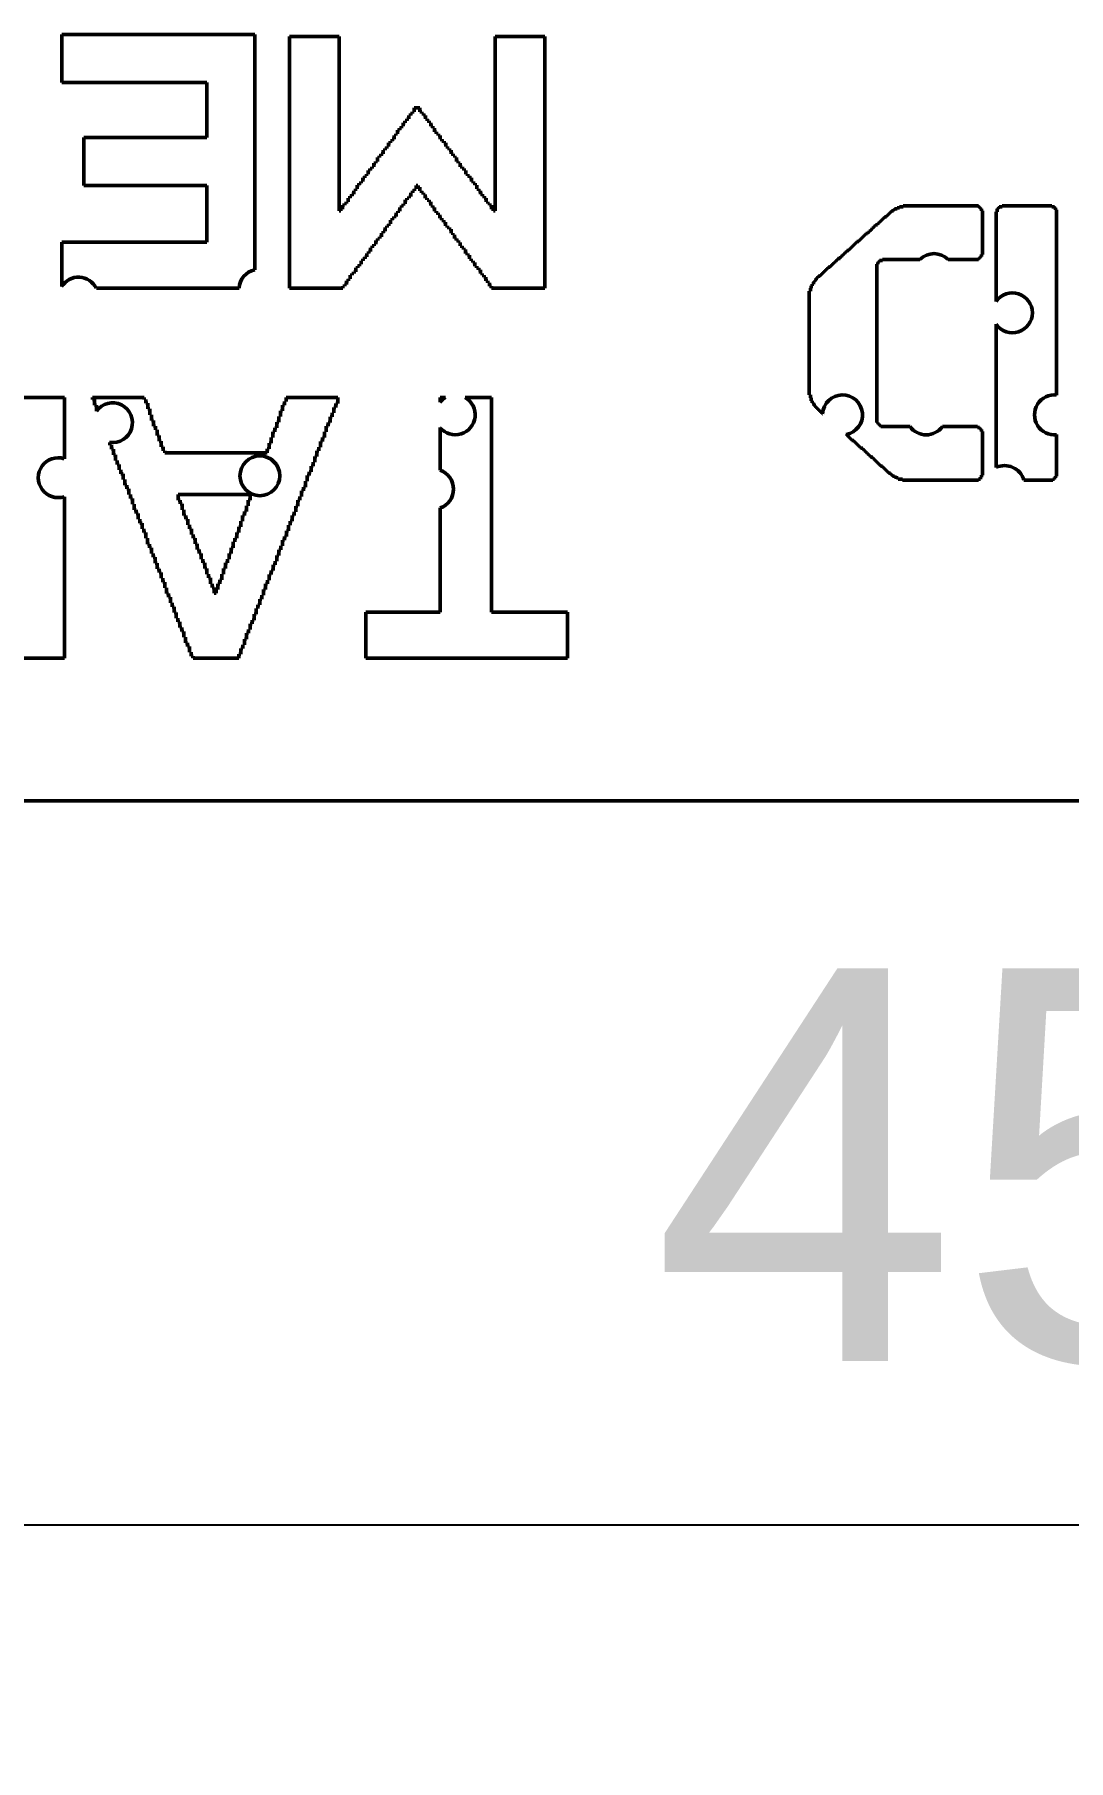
# Model space of a CAD drawing. Header units: millimetres. Extents: x 46 to 194, y 102 to 162.
# Drawn here: x 63.71 to 70.29, y 102.16 to 113.15 of the extents above; entities that cross this region are included whole.
import ezdxf

# ---------------------------------------------------------------- set-up
doc = ezdxf.new("R2010")
doc.units = ezdxf.units.MM
doc.header["$LTSCALE"] = 0.75
doc.layers.add('FD_Dimensions', color=7, linetype='Continuous', lineweight=25)
doc.layers.add('Visible', color=7, linetype='Continuous', lineweight=50)
doc.styles.get("Standard").update_dxf_attribs({"font": 'arial.ttf'})
doc.dimstyles.new('Dim-ISO-25', dxfattribs={"dimtxt": 2.5, "dimasz": 2.5, "dimexe": 1.5, "dimexo": 0, "dimgap": 1, "dimtad": 1, "dimzin": 4, "dimdsep": 46, "dimtxsty": 'Standard', "dimblk": 'OPEN90', "dimcen": 0, "dimazin": 1, "dimtp": 0.1, "dimtm": 0.1, "dimtfac": 0.72, "dimtmove": 0, "dimatfit": 3, "dimfxl": 1, "dimtzin": 4, "dimarcsym": 0})

# ---------------------------------------------------------------- blocks, each defined once
blk = doc.blocks.new('_Open90')
at = {"color": 0, "linetype": 'ByBlock', "lineweight": -2}
for p, q in [((-0.5, 0.5), (0, 0)), ((0, 0), (-1, 0)), ((0, 0), (-0.5, -0.5))]:
    blk.add_line(p, q, dxfattribs=at)
blk = doc.blocks.new('*D21')
at = {"layer": 'Defpoints', "color": 0, "transparency": 16777216}
for p in [(97.419968, 110.269145), (52.420061, 110.269083), (97.419968, 103.656884)]:
    blk.add_point(p, dxfattribs=at)
at = {"layer": 'FD_Dimensions', "color": 0, "lineweight": -2, "transparency": 16777216}
for p, q in [((97.419968, 110.269145), (97.419968, 102.156884)), ((52.420061, 110.269083), (52.420061, 102.156884)), ((54.920061, 103.656884), (94.919968, 103.656884))]:
    blk.add_line(p, q, dxfattribs=at)
at = {"layer": 'FD_Dimensions', "color": 0, "lineweight": -2, "transparency": 16777216, "xscale": 2.5, "yscale": 2.5, "zscale": 2.5, "rotation": 180}
blk.add_blockref('_Open90', (52.420061, 103.656884), dxfattribs=at)
at = {"layer": 'FD_Dimensions', "color": 0, "lineweight": -2, "transparency": 16777216, "xscale": 2.5, "yscale": 2.5, "zscale": 2.5}
blk.add_blockref('_Open90', (97.419968, 103.656884), dxfattribs=at)
at = {"layer": 'FD_Dimensions', "color": 0, "transparency": 16777216, "insert": (74.920015, 105.93415), "char_height": 2.5, "attachment_point": 5}
blk.add_mtext('45.00mm', dxfattribs=at)

msp = doc.modelspace()

# ---------------------------------------------------------------- linework, layer by layer
at = {"layer": 'Visible'}
for p, q in [((63.879, 113.151), (65.109, 113.151)), ((63.879, 112.846), (63.879, 113.151)), ((65.109, 113.151), (65.109, 111.652)), ((65.33, 113.139), (65.647, 113.139)), ((65.33, 111.535), (65.33, 113.139)), ((65.647, 113.139), (65.647, 112.028)), ((66.641, 113.139), (66.957, 113.139)), ((66.641, 112.028), (66.641, 113.139)), ((66.957, 113.139), (66.957, 111.535)), ((64.804, 112.846), (63.879, 112.846)), ((64.804, 112.495), (64.804, 112.846)), ((66.056, 112.589), (66.067, 112.589)), ((66.056, 112.566), (66.056, 112.589)), ((66.067, 112.601), (66.079, 112.601)), ((66.067, 112.589), (66.067, 112.601)), ((66.079, 112.613), (66.091, 112.613)), ((66.079, 112.601), (66.079, 112.613)), ((66.091, 112.636), (66.102, 112.636)), ((66.091, 112.613), (66.091, 112.636)), ((66.102, 112.648), (66.114, 112.648)), ((66.102, 112.636), (66.102, 112.648)), ((66.114, 112.659), (66.126, 112.659)), ((66.114, 112.648), (66.114, 112.659)), ((66.126, 112.683), (66.162, 112.683)), ((66.126, 112.659), (66.126, 112.683)), ((66.162, 112.683), (66.162, 112.659)), ((66.162, 112.659), (66.174, 112.659)), ((66.174, 112.659), (66.174, 112.648)), ((66.174, 112.648), (66.185, 112.648)), ((66.185, 112.648), (66.185, 112.636)), ((66.185, 112.636), (66.197, 112.636)), ((66.197, 112.636), (66.197, 112.613)), ((66.197, 112.613), (66.209, 112.613)), ((66.209, 112.613), (66.209, 112.601)), ((66.209, 112.601), (66.221, 112.601)), ((66.221, 112.601), (66.221, 112.589)), ((66.221, 112.589), (66.232, 112.589)), ((66.232, 112.589), (66.232, 112.566)), ((64.02, 112.495), (64.804, 112.495)), ((64.02, 112.19), (64.02, 112.495)), ((65.974, 112.472), (65.985, 112.472)), ((65.974, 112.46), (65.974, 112.472)), ((65.985, 112.484), (65.997, 112.484)), ((65.985, 112.472), (65.985, 112.484)), ((65.997, 112.507), (66.009, 112.507)), ((65.997, 112.484), (65.997, 112.507)), ((66.009, 112.519), (66.02, 112.519)), ((66.009, 112.507), (66.009, 112.519)), ((66.02, 112.542), (66.032, 112.542)), ((66.02, 112.519), (66.02, 112.542)), ((66.032, 112.554), (66.044, 112.554)), ((66.032, 112.542), (66.032, 112.554)), ((66.044, 112.566), (66.056, 112.566)), ((66.044, 112.554), (66.044, 112.566)), ((66.232, 112.566), (66.244, 112.566)), ((66.244, 112.566), (66.244, 112.554)), ((66.244, 112.554), (66.255, 112.554)), ((66.255, 112.554), (66.255, 112.531)), ((66.255, 112.531), (66.267, 112.531)), ((66.267, 112.531), (66.267, 112.519)), ((66.267, 112.519), (66.279, 112.519)), ((66.279, 112.519), (66.279, 112.507)), ((66.279, 112.507), (66.291, 112.507)), ((66.291, 112.507), (66.291, 112.484)), ((66.291, 112.484), (66.302, 112.484)), ((66.302, 112.484), (66.302, 112.472)), ((66.302, 112.472), (66.314, 112.472)), ((66.314, 112.472), (66.314, 112.46)), ((65.892, 112.367), (65.903, 112.367)), ((65.892, 112.343), (65.892, 112.367)), ((65.903, 112.379), (65.915, 112.379)), ((65.903, 112.367), (65.903, 112.379)), ((65.915, 112.39), (65.927, 112.39)), ((65.915, 112.379), (65.915, 112.39)), ((65.927, 112.414), (65.938, 112.414)), ((65.927, 112.39), (65.927, 112.414)), ((65.938, 112.425), (65.95, 112.425)), ((65.938, 112.414), (65.938, 112.425)), ((65.95, 112.437), (65.962, 112.437)), ((65.95, 112.425), (65.95, 112.437)), ((65.962, 112.46), (65.974, 112.46)), ((65.962, 112.437), (65.962, 112.46)), ((66.314, 112.46), (66.326, 112.46)), ((66.326, 112.46), (66.326, 112.437)), ((66.326, 112.437), (66.337, 112.437)), ((66.337, 112.437), (66.337, 112.425)), ((66.337, 112.425), (66.349, 112.425)), ((66.349, 112.425), (66.349, 112.414)), ((66.349, 112.414), (66.361, 112.414)), ((66.361, 112.414), (66.361, 112.39)), ((66.361, 112.39), (66.373, 112.39)), ((66.373, 112.39), (66.373, 112.379)), ((66.373, 112.379), (66.384, 112.379)), ((66.384, 112.379), (66.384, 112.367)), ((66.384, 112.367), (66.396, 112.367)), ((66.396, 112.367), (66.396, 112.343)), ((65.81, 112.25), (65.822, 112.25)), ((65.81, 112.238), (65.81, 112.25)), ((65.822, 112.262), (65.833, 112.262)), ((65.822, 112.25), (65.822, 112.262)), ((65.833, 112.285), (65.845, 112.285)), ((65.833, 112.262), (65.833, 112.285)), ((65.845, 112.297), (65.857, 112.297)), ((65.845, 112.285), (65.845, 112.297)), ((65.857, 112.309), (65.868, 112.309)), ((65.857, 112.297), (65.857, 112.309)), ((65.868, 112.332), (65.88, 112.332)), ((65.868, 112.309), (65.868, 112.332)), ((65.88, 112.343), (65.892, 112.343)), ((65.88, 112.332), (65.88, 112.343)), ((66.396, 112.343), (66.408, 112.343)), ((66.408, 112.343), (66.408, 112.332)), ((66.408, 112.332), (66.419, 112.332)), ((66.419, 112.332), (66.419, 112.309)), ((66.419, 112.309), (66.431, 112.309)), ((66.431, 112.309), (66.431, 112.297)), ((66.431, 112.297), (66.443, 112.297)), ((66.443, 112.297), (66.443, 112.285)), ((66.443, 112.285), (66.455, 112.285)), ((66.455, 112.285), (66.455, 112.262)), ((66.455, 112.262), (66.466, 112.262)), ((66.466, 112.262), (66.466, 112.25)), ((66.466, 112.25), (66.478, 112.25)), ((66.478, 112.25), (66.478, 112.238)), ((64.804, 112.19), (64.02, 112.19)), ((64.804, 111.829), (64.804, 112.19)), ((65.74, 112.156), (65.751, 112.156)), ((65.74, 112.133), (65.74, 112.156)), ((65.751, 112.168), (65.763, 112.168)), ((65.751, 112.156), (65.751, 112.168)), ((65.763, 112.191), (65.775, 112.191)), ((65.763, 112.168), (65.763, 112.191)), ((65.775, 112.203), (65.787, 112.203)), ((65.775, 112.191), (65.775, 112.203)), ((65.787, 112.215), (65.798, 112.215)), ((65.787, 112.203), (65.787, 112.215)), ((65.798, 112.238), (65.81, 112.238)), ((65.798, 112.215), (65.798, 112.238)), ((66.104, 112.143), (66.104, 112.12)), ((66.115, 112.143), (66.104, 112.143)), ((66.115, 112.155), (66.115, 112.143)), ((66.127, 112.155), (66.115, 112.155)), ((66.127, 112.167), (66.127, 112.155)), ((66.139, 112.167), (66.127, 112.167)), ((66.139, 112.19), (66.139, 112.167)), ((66.149, 112.19), (66.139, 112.19)), ((66.149, 112.179), (66.149, 112.19)), ((66.161, 112.179), (66.149, 112.179)), ((66.161, 112.155), (66.161, 112.179)), ((66.173, 112.155), (66.161, 112.155)), ((66.173, 112.143), (66.173, 112.155)), ((66.184, 112.143), (66.173, 112.143)), ((66.184, 112.132), (66.184, 112.143)), ((66.478, 112.238), (66.49, 112.238)), ((66.49, 112.238), (66.49, 112.215)), ((66.49, 112.215), (66.501, 112.215)), ((66.501, 112.215), (66.501, 112.203)), ((66.501, 112.203), (66.513, 112.203)), ((66.513, 112.203), (66.513, 112.191)), ((66.513, 112.191), (66.525, 112.191)), ((66.525, 112.191), (66.525, 112.168)), ((66.525, 112.168), (66.536, 112.168)), ((66.536, 112.168), (66.536, 112.156)), ((66.536, 112.156), (66.548, 112.156)), ((66.548, 112.156), (66.548, 112.133)), ((65.658, 112.039), (65.669, 112.039)), ((65.658, 112.028), (65.658, 112.039)), ((65.669, 112.063), (65.681, 112.063)), ((65.669, 112.039), (65.669, 112.063)), ((65.681, 112.074), (65.693, 112.074)), ((65.681, 112.063), (65.681, 112.074)), ((65.693, 112.086), (65.705, 112.086)), ((65.693, 112.074), (65.693, 112.086)), ((65.705, 112.109), (65.716, 112.109)), ((65.705, 112.086), (65.705, 112.109)), ((65.716, 112.121), (65.728, 112.121)), ((65.716, 112.109), (65.716, 112.121)), ((65.728, 112.133), (65.74, 112.133)), ((65.728, 112.121), (65.728, 112.133)), ((66.033, 112.05), (66.033, 112.026)), ((66.045, 112.05), (66.033, 112.05)), ((66.045, 112.061), (66.045, 112.05)), ((66.057, 112.061), (66.045, 112.061)), ((66.057, 112.073), (66.057, 112.061)), ((66.068, 112.073), (66.057, 112.073)), ((66.068, 112.097), (66.068, 112.073)), ((66.08, 112.097), (66.068, 112.097)), ((66.08, 112.108), (66.08, 112.097)), ((66.092, 112.108), (66.08, 112.108)), ((66.092, 112.12), (66.092, 112.108)), ((66.104, 112.12), (66.092, 112.12)), ((66.196, 112.132), (66.184, 112.132)), ((66.196, 112.108), (66.196, 112.132)), ((66.208, 112.108), (66.196, 112.108)), ((66.208, 112.097), (66.208, 112.108)), ((66.219, 112.097), (66.208, 112.097)), ((66.219, 112.085), (66.219, 112.097)), ((66.231, 112.085), (66.219, 112.085)), ((66.231, 112.061), (66.231, 112.085)), ((66.243, 112.061), (66.231, 112.061)), ((66.243, 112.05), (66.243, 112.061)), ((66.254, 112.05), (66.243, 112.05)), ((66.254, 112.026), (66.254, 112.05)), ((66.548, 112.133), (66.56, 112.133)), ((66.56, 112.133), (66.56, 112.121)), ((66.56, 112.121), (66.571, 112.121)), ((66.571, 112.121), (66.571, 112.109)), ((66.571, 112.109), (66.583, 112.109)), ((66.583, 112.109), (66.583, 112.086)), ((66.583, 112.086), (66.595, 112.086)), ((66.595, 112.086), (66.595, 112.074)), ((66.595, 112.074), (66.606, 112.074)), ((66.606, 112.074), (66.606, 112.063)), ((66.606, 112.063), (66.618, 112.063)), ((66.618, 112.063), (66.618, 112.039)), ((66.618, 112.039), (66.63, 112.039)), ((66.63, 112.039), (66.63, 112.028)), ((69.179, 112.034), (69.185, 112.034)), ((69.179, 112.027), (69.179, 112.034)), ((69.185, 112.04), (69.204, 112.04)), ((69.185, 112.034), (69.185, 112.04)), ((69.204, 112.046), (69.217, 112.046)), ((69.204, 112.04), (69.204, 112.046)), ((69.217, 112.053), (69.242, 112.053)), ((69.217, 112.046), (69.217, 112.053)), ((69.242, 112.059), (69.722, 112.059)), ((69.242, 112.053), (69.242, 112.059)), ((69.722, 112.059), (69.722, 112.053)), ((69.722, 112.053), (69.728, 112.053)), ((69.728, 112.053), (69.728, 112.046)), ((69.728, 112.046), (69.734, 112.046)), ((69.734, 112.046), (69.734, 112.04)), ((69.734, 112.04), (69.74, 112.04)), ((69.74, 112.04), (69.74, 112.027)), ((69.84, 112.04), (69.847, 112.04)), ((69.84, 112.021), (69.84, 112.04)), ((69.847, 112.046), (69.853, 112.046)), ((69.847, 112.04), (69.847, 112.046)), ((69.853, 112.053), (69.872, 112.053)), ((69.853, 112.046), (69.853, 112.053)), ((69.872, 112.059), (70.188, 112.059)), ((69.872, 112.053), (69.872, 112.059)), ((70.188, 112.059), (70.188, 112.053)), ((70.188, 112.053), (70.206, 112.053)), ((70.206, 112.053), (70.206, 112.046)), ((70.206, 112.046), (70.213, 112.046)), ((70.213, 112.046), (70.213, 112.034)), ((70.213, 112.034), (70.219, 112.034)), ((70.219, 112.034), (70.219, 110.854)), ((65.647, 112.028), (65.658, 112.028)), ((65.94, 111.921), (65.94, 111.898)), ((65.951, 111.921), (65.94, 111.921)), ((65.951, 111.933), (65.951, 111.921)), ((65.963, 111.933), (65.951, 111.933)), ((65.963, 111.944), (65.963, 111.933)), ((65.975, 111.944), (65.963, 111.944)), ((65.975, 111.968), (65.975, 111.944)), ((65.986, 111.968), (65.975, 111.968)), ((65.986, 111.98), (65.986, 111.968)), ((65.998, 111.98), (65.986, 111.98)), ((65.998, 111.991), (65.998, 111.98)), ((66.01, 111.991), (65.998, 111.991)), ((66.01, 112.015), (66.01, 111.991)), ((66.022, 112.015), (66.01, 112.015)), ((66.022, 112.026), (66.022, 112.015)), ((66.033, 112.026), (66.022, 112.026)), ((66.266, 112.026), (66.254, 112.026)), ((66.266, 112.015), (66.266, 112.026)), ((66.278, 112.015), (66.266, 112.015)), ((66.278, 112.003), (66.278, 112.015)), ((66.289, 112.003), (66.278, 112.003)), ((66.289, 111.98), (66.289, 112.003)), ((66.301, 111.98), (66.289, 111.98)), ((66.301, 111.968), (66.301, 111.98)), ((66.313, 111.968), (66.301, 111.968)), ((66.313, 111.956), (66.313, 111.968)), ((66.325, 111.956), (66.313, 111.956)), ((66.325, 111.933), (66.325, 111.956)), ((66.336, 111.933), (66.325, 111.933)), ((66.336, 111.921), (66.336, 111.933)), ((66.348, 111.921), (66.336, 111.921)), ((66.348, 111.91), (66.348, 111.921)), ((66.63, 112.028), (66.641, 112.028)), ((69.047, 111.92), (69.053, 111.92)), ((69.047, 111.914), (69.047, 111.92)), ((69.053, 111.927), (69.059, 111.927)), ((69.053, 111.92), (69.053, 111.927)), ((69.059, 111.933), (69.066, 111.933)), ((69.059, 111.927), (69.059, 111.933)), ((69.066, 111.939), (69.078, 111.939)), ((69.066, 111.933), (69.066, 111.939)), ((69.078, 111.946), (69.084, 111.946)), ((69.078, 111.939), (69.078, 111.946)), ((69.084, 111.952), (69.091, 111.952)), ((69.084, 111.946), (69.084, 111.952)), ((69.091, 111.958), (69.097, 111.958)), ((69.091, 111.952), (69.091, 111.958)), ((69.097, 111.964), (69.104, 111.964)), ((69.097, 111.958), (69.097, 111.964)), ((69.104, 111.971), (69.11, 111.971)), ((69.104, 111.964), (69.104, 111.971)), ((69.11, 111.977), (69.116, 111.977)), ((69.11, 111.971), (69.11, 111.977)), ((69.116, 111.983), (69.122, 111.983)), ((69.116, 111.977), (69.116, 111.983)), ((69.122, 111.99), (69.135, 111.99)), ((69.122, 111.983), (69.122, 111.99)), ((69.135, 111.996), (69.141, 111.996)), ((69.135, 111.99), (69.135, 111.996)), ((69.141, 112.002), (69.147, 112.002)), ((69.141, 111.996), (69.141, 112.002)), ((69.147, 112.009), (69.154, 112.009)), ((69.147, 112.002), (69.147, 112.009)), ((69.154, 112.015), (69.16, 112.015)), ((69.154, 112.009), (69.154, 112.015)), ((69.16, 112.021), (69.167, 112.021)), ((69.16, 112.015), (69.16, 112.021)), ((69.167, 112.027), (69.179, 112.027)), ((69.167, 112.021), (69.167, 112.027)), ((69.74, 112.027), (69.747, 112.027)), ((69.747, 112.027), (69.747, 111.749)), ((69.834, 112.021), (69.84, 112.021)), ((69.834, 111.451), (69.834, 112.021)), ((63.879, 111.829), (64.804, 111.829)), ((63.879, 111.546), (63.879, 111.829)), ((65.87, 111.816), (65.87, 111.804)), ((65.881, 111.816), (65.87, 111.816)), ((65.881, 111.839), (65.881, 111.816)), ((65.893, 111.839), (65.881, 111.839)), ((65.893, 111.851), (65.893, 111.839)), ((65.905, 111.851), (65.893, 111.851)), ((65.905, 111.863), (65.905, 111.851)), ((65.916, 111.863), (65.905, 111.863)), ((65.916, 111.886), (65.916, 111.863)), ((65.928, 111.886), (65.916, 111.886)), ((65.928, 111.898), (65.928, 111.886)), ((65.94, 111.898), (65.928, 111.898)), ((66.36, 111.91), (66.348, 111.91)), ((66.36, 111.886), (66.36, 111.91)), ((66.372, 111.886), (66.36, 111.886)), ((66.372, 111.874), (66.372, 111.886)), ((66.383, 111.874), (66.372, 111.874)), ((66.383, 111.851), (66.383, 111.874)), ((66.395, 111.851), (66.383, 111.851)), ((66.395, 111.839), (66.395, 111.851)), ((66.407, 111.839), (66.395, 111.839)), ((66.407, 111.827), (66.407, 111.839)), ((66.418, 111.827), (66.407, 111.827)), ((66.418, 111.804), (66.418, 111.827)), ((68.927, 111.813), (68.933, 111.813)), ((68.927, 111.807), (68.927, 111.813)), ((68.933, 111.82), (68.94, 111.82)), ((68.933, 111.813), (68.933, 111.82)), ((68.94, 111.826), (68.946, 111.826)), ((68.94, 111.82), (68.94, 111.826)), ((68.946, 111.832), (68.959, 111.832)), ((68.946, 111.826), (68.946, 111.832)), ((68.959, 111.838), (68.965, 111.838)), ((68.959, 111.832), (68.959, 111.838)), ((68.965, 111.845), (68.971, 111.845)), ((68.965, 111.838), (68.965, 111.845)), ((68.971, 111.851), (68.978, 111.851)), ((68.971, 111.845), (68.971, 111.851)), ((68.978, 111.857), (68.984, 111.857)), ((68.978, 111.851), (68.978, 111.857)), ((68.984, 111.864), (68.99, 111.864)), ((68.984, 111.857), (68.984, 111.864)), ((68.99, 111.87), (68.996, 111.87)), ((68.99, 111.864), (68.99, 111.87)), ((68.996, 111.876), (69.003, 111.876)), ((68.996, 111.87), (68.996, 111.876)), ((69.003, 111.883), (69.015, 111.883)), ((69.003, 111.876), (69.003, 111.883)), ((69.015, 111.889), (69.022, 111.889)), ((69.015, 111.883), (69.015, 111.889)), ((69.022, 111.895), (69.028, 111.895)), ((69.022, 111.889), (69.022, 111.895)), ((69.028, 111.901), (69.034, 111.901)), ((69.028, 111.895), (69.028, 111.901)), ((69.034, 111.908), (69.041, 111.908)), ((69.034, 111.901), (69.034, 111.908)), ((69.041, 111.914), (69.047, 111.914)), ((69.041, 111.908), (69.041, 111.914)), ((65.788, 111.71), (65.788, 111.687)), ((65.799, 111.71), (65.788, 111.71)), ((65.799, 111.722), (65.799, 111.71)), ((65.811, 111.722), (65.799, 111.722)), ((65.811, 111.734), (65.811, 111.722)), ((65.823, 111.734), (65.811, 111.734)), ((65.823, 111.757), (65.823, 111.734)), ((65.834, 111.757), (65.823, 111.757)), ((65.834, 111.769), (65.834, 111.757)), ((65.846, 111.769), (65.834, 111.769)), ((65.846, 111.792), (65.846, 111.769)), ((65.858, 111.792), (65.846, 111.792)), ((65.858, 111.804), (65.858, 111.792)), ((65.87, 111.804), (65.858, 111.804)), ((66.43, 111.804), (66.418, 111.804)), ((66.43, 111.792), (66.43, 111.804)), ((66.442, 111.792), (66.43, 111.792)), ((66.442, 111.781), (66.442, 111.792)), ((66.453, 111.781), (66.442, 111.781)), ((66.453, 111.757), (66.453, 111.781)), ((66.465, 111.757), (66.453, 111.757)), ((66.465, 111.746), (66.465, 111.757)), ((66.477, 111.746), (66.465, 111.746)), ((66.477, 111.722), (66.477, 111.746)), ((66.489, 111.722), (66.477, 111.722)), ((66.489, 111.71), (66.489, 111.722)), ((66.5, 111.71), (66.489, 111.71)), ((66.5, 111.699), (66.5, 111.71)), ((66.512, 111.699), (66.5, 111.699)), ((66.512, 111.675), (66.512, 111.699)), ((68.801, 111.7), (68.807, 111.7)), ((68.801, 111.694), (68.801, 111.7)), ((68.807, 111.706), (68.814, 111.706)), ((68.807, 111.7), (68.807, 111.706)), ((68.814, 111.712), (68.82, 111.712)), ((68.814, 111.706), (68.814, 111.712)), ((68.82, 111.719), (68.826, 111.719)), ((68.82, 111.712), (68.82, 111.719)), ((68.826, 111.725), (68.839, 111.725)), ((68.826, 111.719), (68.826, 111.725)), ((68.839, 111.731), (68.845, 111.731)), ((68.839, 111.725), (68.839, 111.731)), ((68.845, 111.738), (68.851, 111.738)), ((68.845, 111.731), (68.845, 111.738)), ((68.851, 111.744), (68.858, 111.744)), ((68.851, 111.738), (68.851, 111.744)), ((68.858, 111.75), (68.864, 111.75)), ((68.858, 111.744), (68.858, 111.75)), ((68.864, 111.757), (68.87, 111.757)), ((68.864, 111.75), (68.864, 111.757)), ((68.87, 111.763), (68.877, 111.763)), ((68.87, 111.757), (68.87, 111.763)), ((68.877, 111.769), (68.883, 111.769)), ((68.877, 111.763), (68.877, 111.769)), ((68.883, 111.775), (68.896, 111.775)), ((68.883, 111.769), (68.883, 111.775)), ((68.896, 111.782), (68.902, 111.782)), ((68.896, 111.775), (68.896, 111.782)), ((68.902, 111.788), (68.908, 111.788)), ((68.902, 111.782), (68.902, 111.788)), ((68.908, 111.794), (68.915, 111.794)), ((68.908, 111.788), (68.908, 111.794)), ((68.915, 111.801), (68.921, 111.801)), ((68.915, 111.794), (68.915, 111.801)), ((68.921, 111.807), (68.927, 111.807)), ((68.921, 111.801), (68.921, 111.807)), ((69.079, 111.699), (69.079, 111.687)), ((69.085, 111.699), (69.079, 111.699)), ((69.085, 111.706), (69.085, 111.699)), ((69.091, 111.706), (69.085, 111.706)), ((69.091, 111.712), (69.091, 111.706)), ((69.11, 111.712), (69.091, 111.712)), ((69.11, 111.718), (69.11, 111.712)), ((69.348, 111.718), (69.11, 111.718)), ((69.722, 111.718), (69.527, 111.718)), ((69.722, 111.724), (69.722, 111.718)), ((69.728, 111.724), (69.722, 111.724)), ((69.728, 111.731), (69.728, 111.724)), ((69.734, 111.731), (69.728, 111.731)), ((69.734, 111.737), (69.734, 111.731)), ((69.74, 111.737), (69.734, 111.737)), ((69.74, 111.749), (69.74, 111.737)), ((69.747, 111.749), (69.74, 111.749)), ((65.706, 111.594), (65.706, 111.582)), ((65.717, 111.594), (65.706, 111.594)), ((65.717, 111.617), (65.717, 111.594)), ((65.729, 111.617), (65.717, 111.617)), ((65.729, 111.629), (65.729, 111.617)), ((65.741, 111.629), (65.729, 111.629)), ((65.741, 111.64), (65.741, 111.629)), ((65.753, 111.64), (65.741, 111.64)), ((65.753, 111.664), (65.753, 111.64)), ((65.764, 111.664), (65.753, 111.664)), ((65.764, 111.675), (65.764, 111.664)), ((65.776, 111.675), (65.764, 111.675)), ((65.776, 111.687), (65.776, 111.675)), ((65.788, 111.687), (65.776, 111.687)), ((66.523, 111.675), (66.512, 111.675)), ((66.523, 111.664), (66.523, 111.675)), ((66.535, 111.664), (66.523, 111.664)), ((66.535, 111.652), (66.535, 111.664)), ((66.547, 111.652), (66.535, 111.652)), ((66.547, 111.629), (66.547, 111.652)), ((66.559, 111.629), (66.547, 111.629)), ((66.559, 111.617), (66.559, 111.629)), ((66.57, 111.617), (66.559, 111.617)), ((66.57, 111.605), (66.57, 111.617)), ((66.582, 111.605), (66.57, 111.605)), ((66.582, 111.582), (66.582, 111.605)), ((68.687, 111.599), (68.694, 111.599)), ((68.687, 111.586), (68.687, 111.599)), ((68.694, 111.605), (68.7, 111.605)), ((68.694, 111.599), (68.694, 111.605)), ((68.7, 111.612), (68.713, 111.612)), ((68.7, 111.605), (68.7, 111.612)), ((68.713, 111.618), (68.719, 111.618)), ((68.713, 111.612), (68.713, 111.618)), ((68.719, 111.624), (68.725, 111.624)), ((68.719, 111.618), (68.719, 111.624)), ((68.725, 111.631), (68.732, 111.631)), ((68.725, 111.624), (68.725, 111.631)), ((68.732, 111.637), (68.738, 111.637)), ((68.732, 111.631), (68.732, 111.637)), ((68.738, 111.643), (68.744, 111.643)), ((68.738, 111.637), (68.738, 111.643)), ((68.744, 111.649), (68.751, 111.649)), ((68.744, 111.643), (68.744, 111.649)), ((68.751, 111.656), (68.757, 111.656)), ((68.751, 111.649), (68.751, 111.656)), ((68.757, 111.662), (68.763, 111.662)), ((68.757, 111.656), (68.757, 111.662)), ((68.763, 111.668), (68.776, 111.668)), ((68.763, 111.662), (68.763, 111.668)), ((68.776, 111.675), (68.782, 111.675)), ((68.776, 111.668), (68.776, 111.675)), ((68.782, 111.681), (68.788, 111.681)), ((68.782, 111.675), (68.782, 111.681)), ((68.788, 111.687), (68.795, 111.687)), ((68.788, 111.681), (68.788, 111.687)), ((68.795, 111.694), (68.801, 111.694)), ((68.795, 111.687), (68.795, 111.694)), ((69.073, 111.687), (69.073, 110.679)), ((69.079, 111.687), (69.073, 111.687)), ((65.01, 111.535), (64.1, 111.535)), ((65.67, 111.535), (65.33, 111.535)), ((65.67, 111.547), (65.67, 111.535)), ((65.682, 111.547), (65.67, 111.547)), ((65.682, 111.558), (65.682, 111.547)), ((65.694, 111.558), (65.682, 111.558)), ((65.694, 111.582), (65.694, 111.558)), ((65.706, 111.582), (65.694, 111.582)), ((66.594, 111.582), (66.582, 111.582)), ((66.594, 111.57), (66.594, 111.582)), ((66.605, 111.57), (66.594, 111.57)), ((66.605, 111.547), (66.605, 111.57)), ((66.617, 111.547), (66.605, 111.547)), ((66.617, 111.535), (66.617, 111.547)), ((66.957, 111.535), (66.617, 111.535)), ((68.643, 111.517), (68.65, 111.517)), ((68.643, 110.855), (68.643, 111.517)), ((68.65, 111.536), (68.656, 111.536)), ((68.65, 111.517), (68.65, 111.536)), ((68.656, 111.549), (68.662, 111.549)), ((68.656, 111.536), (68.656, 111.549)), ((68.662, 111.561), (68.669, 111.561)), ((68.662, 111.549), (68.662, 111.561)), ((68.669, 111.574), (68.675, 111.574)), ((68.669, 111.561), (68.669, 111.574)), ((68.675, 111.58), (68.681, 111.58)), ((68.675, 111.574), (68.675, 111.58)), ((68.681, 111.586), (68.687, 111.586)), ((68.681, 111.58), (68.681, 111.586)), ((69.834, 110.393), (69.834, 111.305)), ((63.568, 110.838), (63.896, 110.838)), ((63.896, 110.838), (63.896, 110.448)), ((64.076, 110.838), (64.404, 110.838)), ((64.076, 110.825), (64.076, 110.838)), ((64.088, 110.825), (64.076, 110.825)), ((64.088, 110.789), (64.088, 110.825)), ((64.404, 110.838), (64.404, 110.826)), ((64.404, 110.826), (64.416, 110.826)), ((64.416, 110.826), (64.416, 110.802)), ((65.31, 110.838), (65.638, 110.838)), ((65.31, 110.814), (65.31, 110.838)), ((65.638, 110.838), (65.638, 110.801)), ((66.29, 110.838), (66.325, 110.838)), ((66.29, 110.81), (66.29, 110.838)), ((66.45, 110.838), (66.618, 110.838)), ((66.618, 110.838), (66.618, 109.471)), ((68.65, 110.855), (68.643, 110.855)), ((68.65, 110.836), (68.65, 110.855)), ((68.656, 110.836), (68.65, 110.836)), ((68.656, 110.817), (68.656, 110.836)), ((64.1, 110.789), (64.088, 110.789)), ((64.1, 110.752), (64.1, 110.789)), ((64.101, 110.752), (64.1, 110.752)), ((64.416, 110.802), (64.428, 110.802)), ((64.428, 110.802), (64.428, 110.766)), ((64.428, 110.766), (64.44, 110.766)), ((64.44, 110.766), (64.44, 110.729)), ((64.44, 110.729), (64.452, 110.729)), ((64.452, 110.729), (64.452, 110.693)), ((65.262, 110.717), (65.274, 110.717)), ((65.262, 110.681), (65.262, 110.717)), ((65.274, 110.754), (65.286, 110.754)), ((65.274, 110.717), (65.274, 110.754)), ((65.286, 110.79), (65.298, 110.79)), ((65.286, 110.754), (65.286, 110.79)), ((65.298, 110.814), (65.31, 110.814)), ((65.298, 110.79), (65.298, 110.814)), ((65.59, 110.716), (65.59, 110.68)), ((65.602, 110.716), (65.59, 110.716)), ((65.602, 110.74), (65.602, 110.716)), ((65.614, 110.74), (65.602, 110.74)), ((65.614, 110.776), (65.614, 110.74)), ((65.626, 110.776), (65.614, 110.776)), ((65.626, 110.801), (65.626, 110.776)), ((65.638, 110.801), (65.626, 110.801)), ((68.662, 110.817), (68.656, 110.817)), ((68.662, 110.805), (68.662, 110.817)), ((68.669, 110.805), (68.662, 110.805)), ((68.669, 110.798), (68.669, 110.805)), ((68.675, 110.798), (68.669, 110.798)), ((68.675, 110.786), (68.675, 110.798)), ((68.681, 110.786), (68.675, 110.786)), ((68.681, 110.779), (68.681, 110.786)), ((68.687, 110.779), (68.681, 110.779)), ((68.687, 110.773), (68.687, 110.779)), ((68.694, 110.773), (68.687, 110.773)), ((68.694, 110.767), (68.694, 110.773)), ((68.7, 110.767), (68.694, 110.767)), ((68.7, 110.76), (68.7, 110.767)), ((68.707, 110.76), (68.7, 110.76)), ((68.707, 110.754), (68.707, 110.76)), ((68.713, 110.754), (68.707, 110.754)), ((68.713, 110.748), (68.713, 110.754)), ((68.719, 110.748), (68.713, 110.748)), ((68.719, 110.742), (68.719, 110.748)), ((68.725, 110.742), (68.719, 110.742)), ((68.725, 110.735), (68.725, 110.742)), ((68.728, 110.735), (68.725, 110.735)), ((64.452, 110.693), (64.464, 110.693)), ((64.464, 110.693), (64.464, 110.657)), ((64.464, 110.657), (64.476, 110.657)), ((64.476, 110.657), (64.476, 110.633)), ((64.476, 110.633), (64.488, 110.633)), ((64.488, 110.633), (64.488, 110.596)), ((65.225, 110.62), (65.238, 110.62)), ((65.225, 110.584), (65.225, 110.62)), ((65.238, 110.645), (65.25, 110.645)), ((65.238, 110.62), (65.238, 110.645)), ((65.25, 110.681), (65.262, 110.681)), ((65.25, 110.645), (65.25, 110.681)), ((65.553, 110.619), (65.553, 110.583)), ((65.565, 110.619), (65.553, 110.619)), ((65.565, 110.656), (65.565, 110.619)), ((65.578, 110.656), (65.565, 110.656)), ((65.578, 110.68), (65.578, 110.656)), ((65.59, 110.68), (65.578, 110.68)), ((66.29, 110.375), (66.29, 110.647)), ((68.877, 110.603), (68.877, 110.603)), ((68.883, 110.603), (68.877, 110.603)), ((68.883, 110.597), (68.883, 110.603)), ((69.073, 110.679), (69.079, 110.679)), ((69.079, 110.679), (69.079, 110.673)), ((69.079, 110.673), (69.085, 110.673)), ((69.085, 110.673), (69.085, 110.666)), ((69.085, 110.666), (69.091, 110.666)), ((69.091, 110.666), (69.091, 110.66)), ((69.091, 110.66), (69.098, 110.66)), ((69.098, 110.66), (69.098, 110.654)), ((69.098, 110.654), (69.285, 110.654)), ((69.491, 110.654), (69.715, 110.654)), ((69.715, 110.654), (69.715, 110.648)), ((69.715, 110.648), (69.728, 110.648)), ((69.728, 110.648), (69.728, 110.641)), ((69.728, 110.641), (69.734, 110.641)), ((69.734, 110.641), (69.734, 110.635)), ((69.734, 110.635), (69.74, 110.635)), ((69.74, 110.635), (69.74, 110.622)), ((69.74, 110.622), (69.747, 110.622)), ((69.747, 110.622), (69.747, 110.345)), ((70.219, 110.602), (70.219, 110.338)), ((64.185, 110.535), (64.185, 110.553)), ((64.197, 110.535), (64.185, 110.535)), ((64.197, 110.51), (64.197, 110.535)), ((64.209, 110.51), (64.197, 110.51)), ((64.209, 110.474), (64.209, 110.51)), ((64.488, 110.596), (64.501, 110.596)), ((64.501, 110.596), (64.501, 110.56)), ((64.501, 110.56), (64.513, 110.56)), ((64.513, 110.56), (64.513, 110.524)), ((64.513, 110.524), (64.525, 110.524)), ((64.525, 110.524), (64.525, 110.5)), ((64.525, 110.5), (64.537, 110.5)), ((64.537, 110.5), (64.537, 110.487)), ((65.189, 110.511), (65.201, 110.511)), ((65.189, 110.487), (65.189, 110.511)), ((65.201, 110.548), (65.214, 110.548)), ((65.201, 110.511), (65.201, 110.548)), ((65.214, 110.584), (65.225, 110.584)), ((65.214, 110.548), (65.214, 110.584)), ((65.505, 110.498), (65.505, 110.462)), ((65.517, 110.498), (65.505, 110.498)), ((65.517, 110.522), (65.517, 110.498)), ((65.529, 110.522), (65.517, 110.522)), ((65.529, 110.559), (65.529, 110.522)), ((65.541, 110.559), (65.529, 110.559)), ((65.541, 110.583), (65.541, 110.559)), ((65.553, 110.583), (65.541, 110.583)), ((68.889, 110.597), (68.883, 110.597)), ((68.889, 110.59), (68.889, 110.597)), ((68.896, 110.59), (68.889, 110.59)), ((68.896, 110.584), (68.896, 110.59)), ((68.902, 110.584), (68.896, 110.584)), ((68.902, 110.578), (68.902, 110.584)), ((68.908, 110.578), (68.902, 110.578)), ((68.908, 110.571), (68.908, 110.578)), ((68.915, 110.571), (68.908, 110.571)), ((68.915, 110.565), (68.915, 110.571)), ((68.927, 110.565), (68.915, 110.565)), ((68.927, 110.559), (68.927, 110.565)), ((68.933, 110.559), (68.927, 110.559)), ((68.933, 110.552), (68.933, 110.559)), ((68.94, 110.552), (68.933, 110.552)), ((68.94, 110.546), (68.94, 110.552)), ((68.946, 110.546), (68.94, 110.546)), ((68.946, 110.54), (68.946, 110.546)), ((68.952, 110.54), (68.946, 110.54)), ((68.952, 110.534), (68.952, 110.54)), ((68.959, 110.534), (68.952, 110.534)), ((68.959, 110.527), (68.959, 110.534)), ((68.965, 110.527), (68.959, 110.527)), ((68.965, 110.521), (68.965, 110.527)), ((68.971, 110.521), (68.965, 110.521)), ((68.971, 110.515), (68.971, 110.521)), ((68.984, 110.515), (68.971, 110.515)), ((68.984, 110.508), (68.984, 110.515)), ((68.99, 110.508), (68.984, 110.508)), ((68.99, 110.502), (68.99, 110.508)), ((68.996, 110.502), (68.99, 110.502)), ((68.996, 110.496), (68.996, 110.502)), ((69.003, 110.496), (68.996, 110.496)), ((69.003, 110.489), (69.003, 110.496)), ((69.009, 110.489), (69.003, 110.489)), ((69.009, 110.483), (69.009, 110.489)), ((64.221, 110.474), (64.209, 110.474)), ((64.221, 110.438), (64.221, 110.474)), ((64.233, 110.438), (64.221, 110.438)), ((64.233, 110.413), (64.233, 110.438)), ((64.246, 110.413), (64.233, 110.413)), ((64.246, 110.377), (64.246, 110.413)), ((64.537, 110.487), (65.189, 110.487)), ((65.469, 110.402), (65.469, 110.365)), ((65.481, 110.402), (65.469, 110.402)), ((65.481, 110.426), (65.481, 110.402)), ((65.493, 110.426), (65.481, 110.426)), ((65.493, 110.462), (65.493, 110.426)), ((65.505, 110.462), (65.493, 110.462)), ((69.015, 110.483), (69.009, 110.483)), ((69.015, 110.477), (69.015, 110.483)), ((69.022, 110.477), (69.015, 110.477)), ((69.022, 110.471), (69.022, 110.477)), ((69.028, 110.471), (69.022, 110.471)), ((69.028, 110.464), (69.028, 110.471)), ((69.034, 110.464), (69.028, 110.464)), ((69.034, 110.458), (69.034, 110.464)), ((69.047, 110.458), (69.034, 110.458)), ((69.047, 110.452), (69.047, 110.458)), ((69.053, 110.452), (69.047, 110.452)), ((69.053, 110.445), (69.053, 110.452)), ((69.059, 110.445), (69.053, 110.445)), ((69.059, 110.439), (69.059, 110.445)), ((69.066, 110.439), (69.059, 110.439)), ((69.066, 110.433), (69.066, 110.439)), ((69.072, 110.433), (69.066, 110.433)), ((69.072, 110.426), (69.072, 110.433)), ((69.078, 110.426), (69.072, 110.426)), ((69.078, 110.42), (69.078, 110.426)), ((69.084, 110.42), (69.078, 110.42)), ((69.084, 110.414), (69.084, 110.42)), ((69.091, 110.414), (69.084, 110.414)), ((69.091, 110.408), (69.091, 110.414)), ((69.097, 110.408), (69.091, 110.408)), ((69.097, 110.401), (69.097, 110.408)), ((69.11, 110.401), (69.097, 110.401)), ((69.11, 110.395), (69.11, 110.401)), ((69.116, 110.395), (69.11, 110.395)), ((69.116, 110.389), (69.116, 110.395)), ((69.122, 110.389), (69.116, 110.389)), ((69.122, 110.382), (69.122, 110.389)), ((69.129, 110.382), (69.122, 110.382)), ((69.129, 110.376), (69.129, 110.382)), ((64.257, 110.377), (64.246, 110.377)), ((64.257, 110.353), (64.257, 110.377)), ((64.27, 110.353), (64.257, 110.353)), ((64.27, 110.317), (64.27, 110.353)), ((64.282, 110.317), (64.27, 110.317)), ((64.282, 110.281), (64.282, 110.317)), ((64.294, 110.281), (64.282, 110.281)), ((64.294, 110.256), (64.294, 110.281)), ((65.432, 110.305), (65.432, 110.268)), ((65.444, 110.305), (65.432, 110.305)), ((65.444, 110.341), (65.444, 110.305)), ((65.456, 110.341), (65.444, 110.341)), ((65.456, 110.365), (65.456, 110.341)), ((65.469, 110.365), (65.456, 110.365)), ((69.135, 110.376), (69.129, 110.376)), ((69.135, 110.37), (69.135, 110.376)), ((69.141, 110.37), (69.135, 110.37)), ((69.141, 110.363), (69.141, 110.37)), ((69.147, 110.363), (69.141, 110.363)), ((69.147, 110.357), (69.147, 110.363)), ((69.16, 110.357), (69.147, 110.357)), ((69.16, 110.351), (69.16, 110.357)), ((69.167, 110.351), (69.16, 110.351)), ((69.167, 110.345), (69.167, 110.351)), ((69.173, 110.345), (69.167, 110.345)), ((69.173, 110.338), (69.173, 110.345)), ((69.185, 110.338), (69.173, 110.338)), ((69.185, 110.332), (69.185, 110.338)), ((69.198, 110.332), (69.185, 110.332)), ((69.198, 110.326), (69.198, 110.332)), ((69.21, 110.326), (69.198, 110.326)), ((69.21, 110.319), (69.21, 110.326)), ((69.236, 110.319), (69.21, 110.319)), ((69.236, 110.313), (69.236, 110.319)), ((69.722, 110.313), (69.236, 110.313)), ((69.722, 110.319), (69.722, 110.313)), ((69.734, 110.319), (69.722, 110.319)), ((69.734, 110.332), (69.734, 110.319)), ((69.74, 110.332), (69.734, 110.332)), ((69.74, 110.345), (69.74, 110.332)), ((69.747, 110.345), (69.74, 110.345)), ((70.194, 110.313), (70.01, 110.313)), ((70.194, 110.319), (70.194, 110.313)), ((70.206, 110.319), (70.194, 110.319)), ((70.206, 110.326), (70.206, 110.319)), ((70.213, 110.326), (70.206, 110.326)), ((70.213, 110.338), (70.213, 110.326)), ((70.219, 110.338), (70.213, 110.338)), ((63.896, 110.207), (63.896, 109.179)), ((64.306, 110.256), (64.294, 110.256)), ((64.306, 110.22), (64.306, 110.256)), ((64.318, 110.22), (64.306, 110.22)), ((64.318, 110.196), (64.318, 110.22)), ((64.33, 110.196), (64.318, 110.196)), ((64.33, 110.159), (64.33, 110.196)), ((64.342, 110.159), (64.33, 110.159)), ((64.342, 110.123), (64.342, 110.159)), ((64.622, 110.22), (64.622, 110.185)), ((65.08, 110.22), (64.622, 110.22)), ((64.622, 110.185), (64.634, 110.185)), ((64.634, 110.185), (64.634, 110.161)), ((64.634, 110.161), (64.646, 110.161)), ((64.646, 110.161), (64.646, 110.124)), ((65.068, 110.185), (65.08, 110.185)), ((65.068, 110.149), (65.068, 110.185)), ((65.08, 110.185), (65.08, 110.22)), ((65.384, 110.184), (65.384, 110.147)), ((65.396, 110.184), (65.384, 110.184)), ((65.396, 110.208), (65.396, 110.184)), ((65.408, 110.208), (65.396, 110.208)), ((65.408, 110.244), (65.408, 110.208)), ((65.42, 110.244), (65.408, 110.244)), ((65.42, 110.268), (65.42, 110.244)), ((65.432, 110.268), (65.42, 110.268)), ((64.354, 110.123), (64.342, 110.123)), ((64.354, 110.099), (64.354, 110.123)), ((64.366, 110.099), (64.354, 110.099)), ((64.366, 110.063), (64.366, 110.099)), ((64.378, 110.063), (64.366, 110.063)), ((64.378, 110.039), (64.378, 110.063)), ((64.646, 110.124), (64.658, 110.124)), ((64.658, 110.124), (64.658, 110.088)), ((64.658, 110.088), (64.67, 110.088)), ((64.67, 110.088), (64.67, 110.064)), ((64.67, 110.064), (64.682, 110.064)), ((64.682, 110.064), (64.682, 110.028)), ((65.02, 110.052), (65.032, 110.052)), ((65.02, 110.015), (65.02, 110.052)), ((65.032, 110.088), (65.044, 110.088)), ((65.032, 110.052), (65.032, 110.088)), ((65.044, 110.112), (65.056, 110.112)), ((65.044, 110.088), (65.044, 110.112)), ((65.056, 110.149), (65.068, 110.149)), ((65.056, 110.112), (65.056, 110.149)), ((65.335, 110.05), (65.335, 110.026)), ((65.348, 110.05), (65.335, 110.05)), ((65.348, 110.087), (65.348, 110.05)), ((65.36, 110.087), (65.348, 110.087)), ((65.36, 110.111), (65.36, 110.087)), ((65.372, 110.111), (65.36, 110.111)), ((65.372, 110.147), (65.372, 110.111)), ((65.384, 110.147), (65.372, 110.147)), ((66.29, 109.471), (66.29, 110.136)), ((64.391, 110.039), (64.378, 110.039)), ((64.391, 110.002), (64.391, 110.039)), ((64.403, 110.002), (64.391, 110.002)), ((64.403, 109.978), (64.403, 110.002)), ((64.415, 109.978), (64.403, 109.978)), ((64.415, 109.942), (64.415, 109.978)), ((64.427, 109.942), (64.415, 109.942)), ((64.427, 109.905), (64.427, 109.942)), ((64.682, 110.028), (64.694, 110.028)), ((64.694, 110.028), (64.694, 110.003)), ((64.694, 110.003), (64.706, 110.003)), ((64.706, 110.003), (64.706, 109.967)), ((64.706, 109.967), (64.718, 109.967)), ((64.718, 109.967), (64.718, 109.943)), ((64.718, 109.943), (64.73, 109.943)), ((64.73, 109.943), (64.73, 109.906)), ((64.983, 109.943), (64.996, 109.943)), ((64.983, 109.919), (64.983, 109.943)), ((64.996, 109.979), (65.008, 109.979)), ((64.996, 109.943), (64.996, 109.979)), ((65.008, 110.015), (65.02, 110.015)), ((65.008, 109.979), (65.008, 110.015)), ((65.299, 109.954), (65.299, 109.93)), ((65.311, 109.954), (65.299, 109.954)), ((65.311, 109.99), (65.311, 109.954)), ((65.324, 109.99), (65.311, 109.99)), ((65.324, 110.026), (65.324, 109.99)), ((65.335, 110.026), (65.324, 110.026)), ((64.439, 109.905), (64.427, 109.905)), ((64.439, 109.881), (64.439, 109.905)), ((64.451, 109.881), (64.439, 109.881)), ((64.451, 109.845), (64.451, 109.881)), ((64.463, 109.845), (64.451, 109.845)), ((64.463, 109.821), (64.463, 109.845)), ((64.73, 109.906), (64.743, 109.906)), ((64.743, 109.906), (64.743, 109.87)), ((64.743, 109.87), (64.755, 109.87)), ((64.755, 109.87), (64.755, 109.846)), ((64.755, 109.846), (64.767, 109.846)), ((64.767, 109.846), (64.767, 109.81)), ((64.947, 109.846), (64.959, 109.846)), ((64.947, 109.81), (64.947, 109.846)), ((64.959, 109.882), (64.971, 109.882)), ((64.959, 109.846), (64.959, 109.882)), ((64.971, 109.919), (64.983, 109.919)), ((64.971, 109.882), (64.971, 109.919)), ((65.251, 109.833), (65.251, 109.796)), ((65.263, 109.833), (65.251, 109.833)), ((65.263, 109.869), (65.263, 109.833)), ((65.275, 109.869), (65.263, 109.869)), ((65.275, 109.893), (65.275, 109.869)), ((65.287, 109.893), (65.275, 109.893)), ((65.287, 109.93), (65.287, 109.893)), ((65.299, 109.93), (65.287, 109.93)), ((64.475, 109.821), (64.463, 109.821)), ((64.475, 109.784), (64.475, 109.821)), ((64.487, 109.784), (64.475, 109.784)), ((64.487, 109.748), (64.487, 109.784)), ((64.5, 109.748), (64.487, 109.748)), ((64.5, 109.724), (64.5, 109.748)), ((64.512, 109.724), (64.5, 109.724)), ((64.512, 109.688), (64.512, 109.724)), ((64.767, 109.81), (64.779, 109.81)), ((64.779, 109.81), (64.779, 109.786)), ((64.779, 109.786), (64.791, 109.786)), ((64.791, 109.786), (64.791, 109.749)), ((64.791, 109.749), (64.803, 109.749)), ((64.803, 109.749), (64.803, 109.713)), ((64.911, 109.749), (64.923, 109.749)), ((64.911, 109.713), (64.911, 109.749)), ((64.923, 109.786), (64.935, 109.786)), ((64.923, 109.749), (64.923, 109.786)), ((64.935, 109.81), (64.947, 109.81)), ((64.935, 109.786), (64.935, 109.81)), ((65.214, 109.736), (65.214, 109.712)), ((65.227, 109.736), (65.214, 109.736)), ((65.227, 109.772), (65.227, 109.736)), ((65.239, 109.772), (65.227, 109.772)), ((65.239, 109.796), (65.239, 109.772)), ((65.251, 109.796), (65.239, 109.796)), ((64.524, 109.688), (64.512, 109.688)), ((64.524, 109.663), (64.524, 109.688)), ((64.536, 109.663), (64.524, 109.663)), ((64.536, 109.627), (64.536, 109.663)), ((64.548, 109.627), (64.536, 109.627)), ((64.548, 109.591), (64.548, 109.627)), ((64.803, 109.713), (64.815, 109.713)), ((64.815, 109.713), (64.815, 109.689)), ((64.815, 109.689), (64.827, 109.689)), ((64.827, 109.689), (64.827, 109.652)), ((64.827, 109.652), (64.839, 109.652)), ((64.839, 109.652), (64.839, 109.628)), ((64.839, 109.628), (64.851, 109.628)), ((64.851, 109.628), (64.851, 109.592)), ((64.863, 109.592), (64.863, 109.616)), ((64.863, 109.616), (64.875, 109.616)), ((64.875, 109.652), (64.887, 109.652)), ((64.875, 109.616), (64.875, 109.652)), ((64.887, 109.677), (64.899, 109.677)), ((64.887, 109.652), (64.887, 109.677)), ((64.899, 109.713), (64.911, 109.713)), ((64.899, 109.677), (64.899, 109.713)), ((65.166, 109.615), (65.166, 109.579)), ((65.178, 109.615), (65.166, 109.615)), ((65.178, 109.651), (65.178, 109.615)), ((65.19, 109.651), (65.178, 109.651)), ((65.19, 109.676), (65.19, 109.651)), ((65.202, 109.676), (65.19, 109.676)), ((65.202, 109.712), (65.202, 109.676)), ((65.214, 109.712), (65.202, 109.712)), ((64.56, 109.591), (64.548, 109.591)), ((64.56, 109.567), (64.56, 109.591)), ((64.572, 109.567), (64.56, 109.567)), ((64.572, 109.53), (64.572, 109.567)), ((64.584, 109.53), (64.572, 109.53)), ((64.584, 109.506), (64.584, 109.53)), ((64.596, 109.506), (64.584, 109.506)), ((64.596, 109.47), (64.596, 109.506)), ((64.851, 109.592), (64.863, 109.592)), ((65.13, 109.518), (65.13, 109.494)), ((65.142, 109.518), (65.13, 109.518)), ((65.142, 109.554), (65.142, 109.518)), ((65.154, 109.554), (65.142, 109.554)), ((65.154, 109.579), (65.154, 109.554)), ((65.166, 109.579), (65.154, 109.579)), ((64.609, 109.47), (64.596, 109.47)), ((64.609, 109.434), (64.609, 109.47)), ((64.62, 109.434), (64.609, 109.434)), ((64.62, 109.409), (64.62, 109.434)), ((64.633, 109.409), (64.62, 109.409)), ((64.633, 109.373), (64.633, 109.409)), ((65.081, 109.397), (65.081, 109.361)), ((65.093, 109.397), (65.081, 109.397)), ((65.093, 109.421), (65.093, 109.397)), ((65.106, 109.421), (65.093, 109.421)), ((65.106, 109.458), (65.106, 109.421)), ((65.118, 109.458), (65.106, 109.458)), ((65.118, 109.494), (65.118, 109.458)), ((65.13, 109.494), (65.118, 109.494)), ((65.818, 109.471), (66.29, 109.471)), ((65.818, 109.179), (65.818, 109.471)), ((66.618, 109.471), (67.102, 109.471)), ((67.102, 109.471), (67.102, 109.179)), ((64.645, 109.373), (64.633, 109.373)), ((64.645, 109.349), (64.645, 109.373)), ((64.657, 109.349), (64.645, 109.349)), ((64.657, 109.313), (64.657, 109.349)), ((64.669, 109.313), (64.657, 109.313)), ((64.669, 109.276), (64.669, 109.313)), ((65.045, 109.3), (65.045, 109.264)), ((65.057, 109.3), (65.045, 109.3)), ((65.057, 109.337), (65.057, 109.3)), ((65.069, 109.337), (65.057, 109.337)), ((65.069, 109.361), (65.069, 109.337)), ((65.081, 109.361), (65.069, 109.361)), ((63.896, 109.179), (63.531, 109.179)), ((64.681, 109.276), (64.669, 109.276)), ((64.681, 109.252), (64.681, 109.276)), ((64.693, 109.252), (64.681, 109.252)), ((64.693, 109.216), (64.693, 109.252)), ((64.705, 109.216), (64.693, 109.216)), ((64.705, 109.191), (64.705, 109.216)), ((64.717, 109.191), (64.705, 109.191)), ((64.717, 109.179), (64.717, 109.191)), ((65.009, 109.179), (64.717, 109.179)), ((65.009, 109.204), (65.009, 109.179)), ((65.021, 109.204), (65.009, 109.204)), ((65.021, 109.24), (65.021, 109.204)), ((65.033, 109.24), (65.021, 109.24)), ((65.033, 109.264), (65.033, 109.24)), ((65.045, 109.264), (65.033, 109.264)), ((67.102, 109.179), (65.818, 109.179)), ((95.42, 108.269), (54.42, 108.269))]:
    msp.add_line(p, q, dxfattribs=at)
msp.add_circle((65.142, 110.34), 0.127, dxfattribs=at)
for centre, start, end in [((69.438, 111.628), 45.1894, 134.8106), ((63.986, 111.478), 26.5434, 147.7462), ((65.137, 111.529), 102.7363, 177.0132), ((69.938, 111.378), 215.151, 144.849), ((66.387, 110.728), 119.584, 139.949), ((66.387, 110.728), 220.0457, 60.4284), ((68.855, 110.728), 280.0398, 176.7831), ((70.205, 110.728), 83.5581, 276.4419), ((64.203, 110.678), 261.5879, 144.1845), ((69.388, 110.728), 215.8142, 324.1858), ((63.857, 110.328), 72.2653, 287.7347), ((69.888, 110.278), 16.0548, 115.0139), ((66.249, 110.255), 289.1882, 70.8118)]:
    msp.add_arc(centre, 0.127, start, end, dxfattribs=at)

# ---------------------------------------------------------------- dimensions: what is measured, and where the dimension line sits
at = {"layer": 'FD_Dimensions'}
dim = msp.add_linear_dim(base=(97.42, 103.657), p1=(52.42, 110.269), p2=(97.42, 110.269), angle=180, dimstyle='Dim-ISO-25', override={"dimlfac": 1, "dimpost": 'mm', "dimclrd": 0, "dimclre": 0}, dxfattribs=at)
dim.commit()
dim.dimension.update_dxf_attribs({"geometry": '*D21', "text_midpoint": (74.92, 105.934)})

doc.saveas('drawing.dxf')
